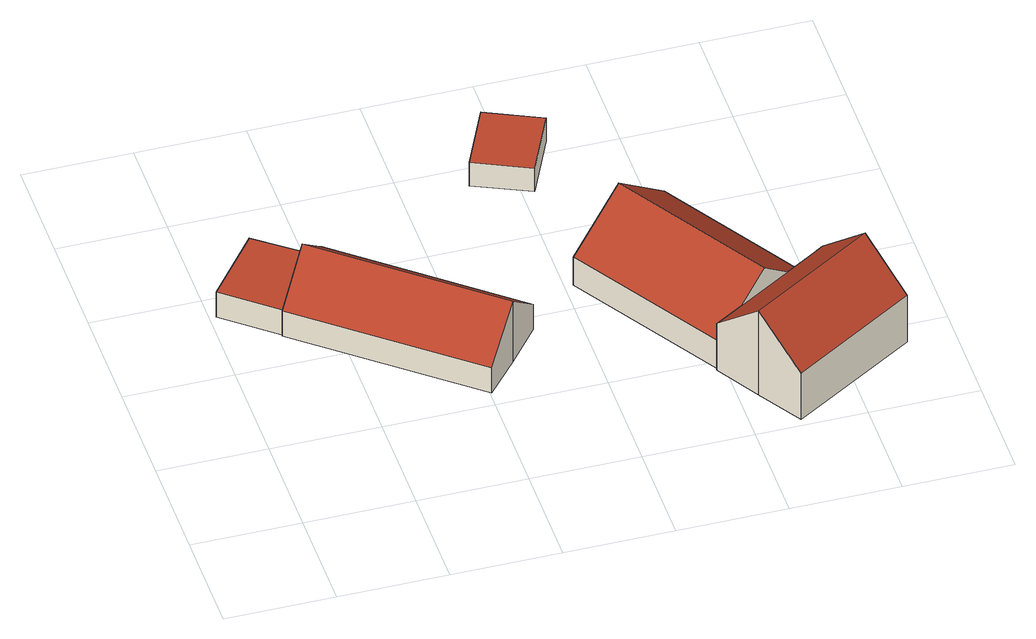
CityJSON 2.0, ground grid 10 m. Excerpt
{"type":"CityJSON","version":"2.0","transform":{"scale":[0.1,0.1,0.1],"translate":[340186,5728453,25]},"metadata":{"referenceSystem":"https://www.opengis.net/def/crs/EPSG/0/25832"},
"CityObjects":{
"building1":{"type":"Building","attributes":{"Geometrietyp2DReferenz":"3000","Gemeindeschluessel":"05170016","function":"31001_1000","roofType":"1000","measuredHeight":2.84},"address":[{"country":"Germany","locality":"Hünxe","thoroughfareNumber":"6","thoroughfareName":"Alte Raesfelder Straße"}],"geometry":[{"type":"Solid","lod":"2","boundaries":[[[[0,1,2,3]],[[4,5,1,0]],[[6,7,5,4]],[[3,2,7,6]],[[4,0,3,6]],[[1,5,7,2]]]],"semantics":{"surfaces":[{"type":"WallSurface"},{"type":"RoofSurface"},{"type":"GroundSurface"}],"values":[[0,0,0,0,1,2]]}}]},
"building2":{"type":"Building","attributes":{"Geometrietyp2DReferenz":"3000","Gemeindeschluessel":"05170016","function":"31001_2720","roofType":"3100","measuredHeight":6.68},"address":[{"country":"Germany","locality":"Hünxe","thoroughfareNumber":"6","thoroughfareName":"Alte Raesfelder Straße"}],"geometry":[{"type":"Solid","lod":"2","boundaries":[[[[8,9,10,11]],[[12,13,9,8]],[[14,15,13,12]],[[16,17,15,14]],[[18,19,17,16]],[[20,21,19,18]],[[11,10,21,20]],[[11,20,18,8]],[[16,14,12,8,18]],[[9,13,15,17,19,21,10]]]],"semantics":{"surfaces":[{"type":"WallSurface"},{"type":"RoofSurface"},{"type":"GroundSurface"}],"values":[[0,0,0,0,0,0,0,1,1,2]]}}]},
"building3":{"type":"Building","attributes":{"Geometrietyp2DReferenz":"3000","Gemeindeschluessel":"05170016","function":"31001_2463","roofType":"1000","measuredHeight":2.61},"address":[{"country":"Germany","locality":"Hünxe","thoroughfareNumber":"6","thoroughfareName":"Alte Raesfelder Straße"}],"geometry":[{"type":"Solid","lod":"2","boundaries":[[[[22,23,24,25]],[[26,27,23,22]],[[28,29,27,26]],[[25,24,29,28]],[[26,22,25,28]],[[23,27,29,24]]]],"semantics":{"surfaces":[{"type":"WallSurface"},{"type":"RoofSurface"},{"type":"GroundSurface"}],"values":[[0,0,0,0,1,2]]}}]},
"building4":{"type":"Building","attributes":{"Geometrietyp2DReferenz":"3000","Gemeindeschluessel":"05170016","function":"31001_2720","roofType":"3100","measuredHeight":7.7},"address":[{"country":"Germany","locality":"Hünxe","thoroughfareNumber":"6","thoroughfareName":"Alte Raesfelder Straße"}],"geometry":[{"type":"Solid","lod":"2","boundaries":[[[[30,31,32,33]],[[34,35,31,30]],[[36,37,35,34]],[[33,32,37,36]],[[30,38,34]],[[36,39,33]],[[33,39,38,30]],[[34,38,39,36]],[[31,35,37,32]]]],"semantics":{"surfaces":[{"type":"WallSurface"},{"type":"RoofSurface"},{"type":"GroundSurface"}],"values":[[0,0,0,0,0,0,1,1,2]]}}]},
"building5":{"type":"Building","attributes":{"name":"Brucks","Geometrietyp2DReferenz":"3000","Gemeindeschluessel":"05170016","function":"31001_1220","roofType":"3100","measuredHeight":9.36},"address":[{"country":"Germany","locality":"Hünxe","thoroughfareNumber":"6","thoroughfareName":"Alte Raesfelder Straße"}],"geometry":[{"type":"Solid","lod":"2","boundaries":[[[[40,41,42,43]],[[44,45,41,40]],[[46,47,45,44]],[[48,49,47,46]],[[50,51,49,48]],[[52,53,51,50]],[[54,55,53,52]],[[43,42,55,54]],[[50,48,46,44,40,52]],[[43,54,52,40]],[[41,45,47,49,51,53,55,42]]]],"semantics":{"surfaces":[{"type":"WallSurface"},{"type":"RoofSurface"},{"type":"GroundSurface"}],"values":[[0,0,0,0,0,0,0,0,1,1,2]]}}]}
},
"vertices":[
[52,332,32],[52,332,4],[5,273,4],[5,273,32],[100,295,32],[100,295,4],[52,235,32],[52,235,4],
[80,270,70],[80,270,3],[52,235,3],[52,235,31],[100,295,42],[100,295,3],[108,305,31],[108,305,3],[258,182,31],[258,182,3],[230,147,70],[230,147,3],[201,113,31],[201,113,3],
[260,378,27],[260,378,1],[311,355,1],[311,355,27],[288,438,27],[288,438,1],[339,415,27],[339,415,1],
[493,149,32],[493,149,1],[406,290,1],[406,290,32],[395,89,32],[395,89,1],[308,230,32],[308,230,1],[444,119,78],[357,260,78],
[417,46,97],[417,46,3],[442,5,3],[442,5,55],[392,87,55],[392,87,3],[395,89,55],[395,89,3],[493,149,55],[493,149,3],[507,158,55],[507,158,3],[532,117,97],[532,117,3],[557,76,55],[557,76,3]
]}
